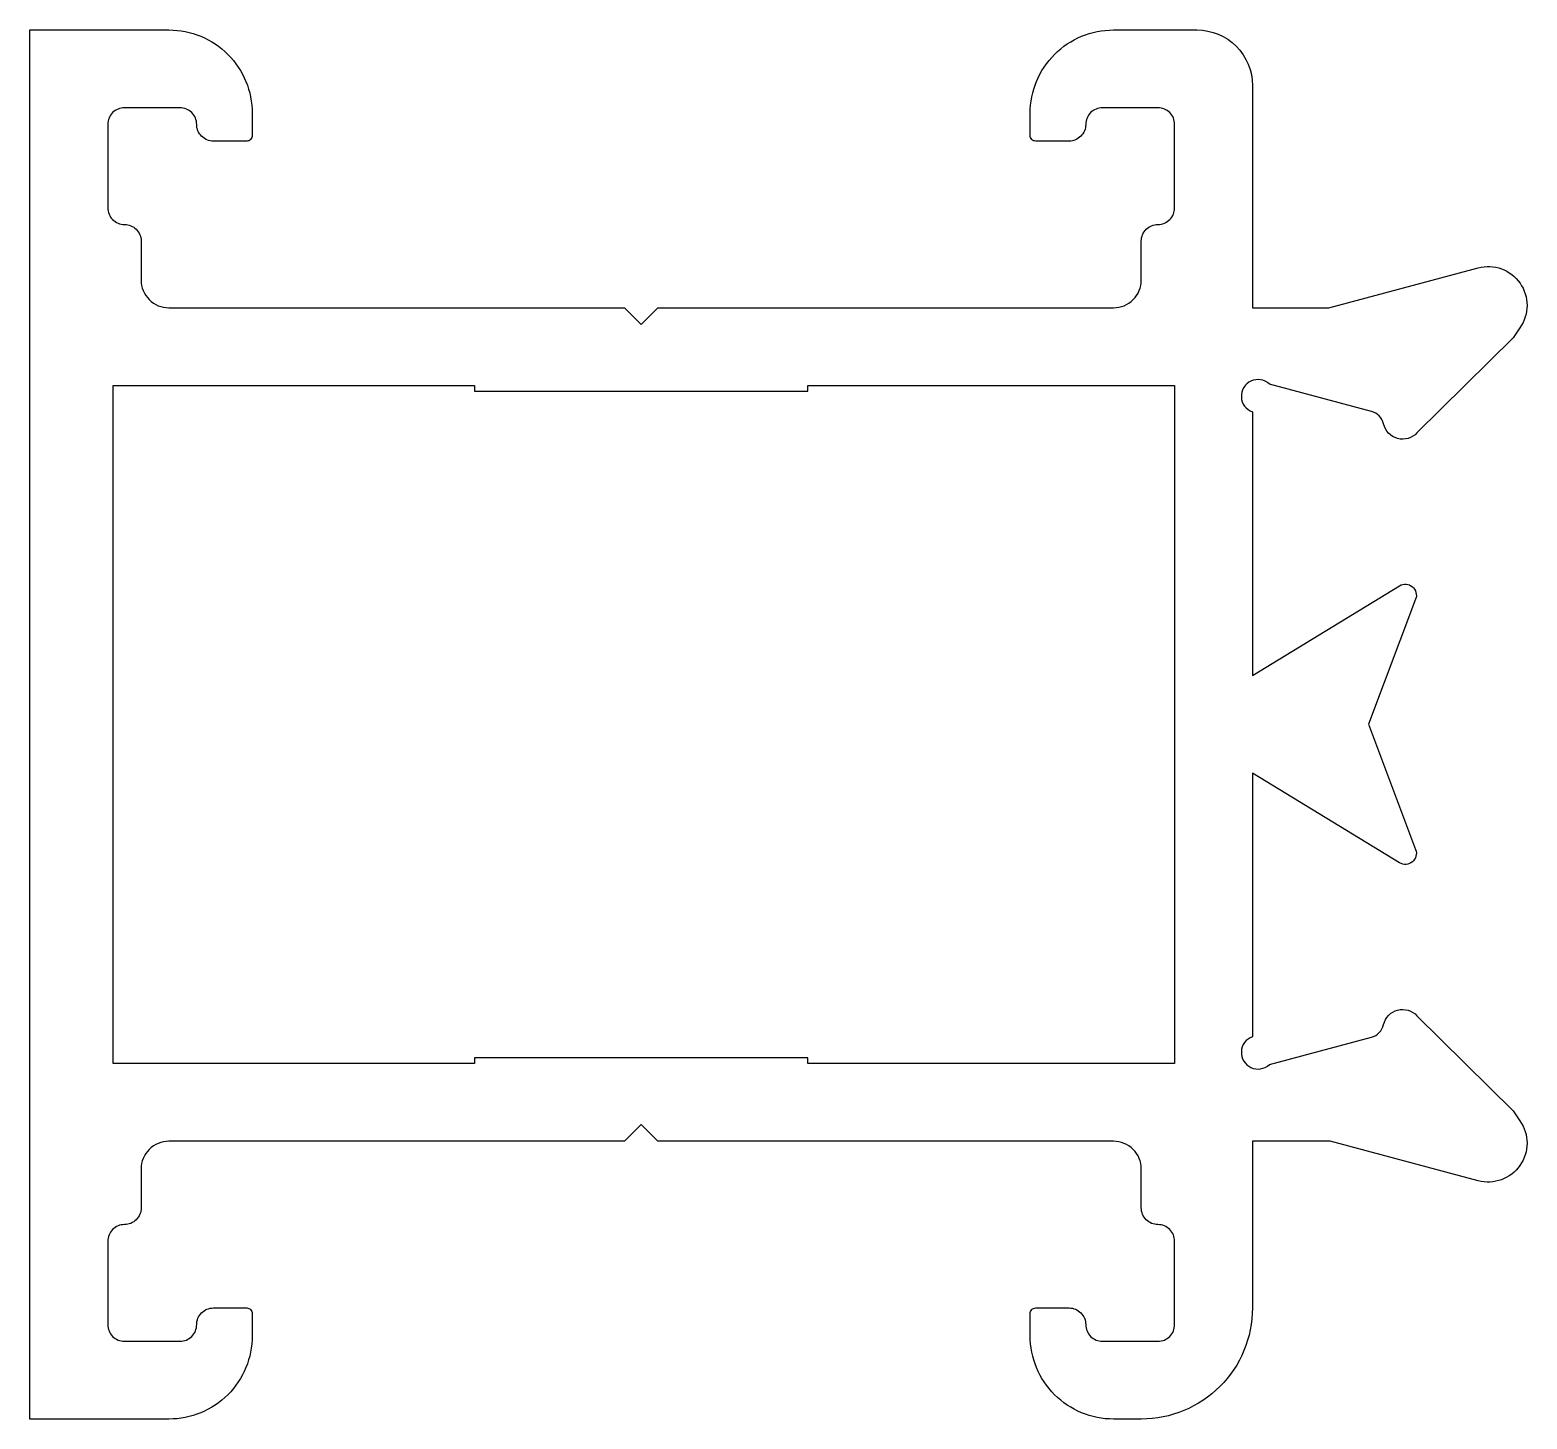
# Model space of a CAD drawing. Extents: x 893.5 to 920.5, y -17.8 to 7.2.
import ezdxf

# ---------------------------------------------------------------- set-up
doc = ezdxf.new("R2010")
doc.units = 0
doc.header["$LTSCALE"] = 15
doc.layers.get('0').update_dxf_attribs({"linetype": 'CONTINUOUS'})

msp = doc.modelspace()

# ---------------------------------------------------------------- linework, layer by layer
at = {"ltscale": 5}
msp.add_lwpolyline([(913.844, -14.296, -0.414214), (913.544, -13.996), (913.544, -13.296, 0.414214), (913.044, -12.796), (904.844, -12.796), (904.544, -12.496), (904.244, -12.796), (896.044, -12.796, 0.414214), (895.544, -13.296), (895.544, -13.996, -0.414214), (895.244, -14.296, 0.414214), (894.944, -14.596), (894.944, -16.096, 0.414214), (895.244, -16.396), (896.244, -16.396, 0.414214), (896.544, -16.096, -0.414214), (896.844, -15.796), (897.444, -15.796, -0.414214), (897.544, -15.896), (897.544, -16.296, -0.414214), (896.044, -17.796), (893.544, -17.796), (893.544, 7.204), (896.044, 7.204, -0.414214), (897.544, 5.704), (897.544, 5.304, -0.414214), (897.444, 5.204), (896.844, 5.204, -0.414214), (896.544, 5.504, 0.414214), (896.244, 5.804), (895.244, 5.804, 0.414214), (894.944, 5.504), (894.944, 4.004, 0.414214), (895.244, 3.704, -0.414214), (895.544, 3.404), (895.544, 2.704, 0.414214), (896.044, 2.204), (904.244, 2.204), (904.544, 1.904), (904.844, 2.204), (913.044, 2.204, 0.414214), (913.544, 2.704), (913.544, 3.404, -0.414214), (913.844, 3.704, 0.414214), (914.144, 4.004), (914.144, 5.504, 0.414214), (913.844, 5.804), (912.844, 5.804, 0.414214), (912.544, 5.504, -0.414214), (912.244, 5.204), (911.644, 5.204, -0.414214), (911.544, 5.304), (911.544, 5.704, -0.414214), (913.044, 7.204), (914.544, 7.204, -0.414214), (915.544, 6.204), (915.544, 2.204), (916.919, 2.204), (919.605, 2.923, -0.700084), (920.359, 1.845), (920.234, 1.666), (918.505, -0.046, -0.607471), (917.904, 0.113, 0.283637), (917.685, 0.34), (915.848, 0.832, 1.229391), (915.544, 0.33), (915.544, -4.414), (918.19, -2.799, -0.713664), (918.481, -3.04), (917.633, -5.292), (918.481, -7.544, -0.713664), (918.19, -7.785), (915.544, -6.17), (915.544, -10.914, 1.229391), (915.848, -11.416), (917.685, -10.924, 0.283637), (917.904, -10.697, -0.607471), (918.505, -10.539), (920.234, -12.25), (920.359, -12.43, -0.700084), (919.605, -13.507), (916.945, -12.796), (915.544, -12.796), (915.544, -15.796, -0.414214), (913.544, -17.796), (913.044, -17.796, -0.414214), (911.544, -16.296), (911.544, -15.896, -0.414214), (911.644, -15.796), (912.244, -15.796, -0.414214), (912.544, -16.096, 0.414214), (912.844, -16.396), (913.844, -16.396, 0.414214), (914.144, -16.096), (914.144, -14.596, 0.414214), (913.844, -14.296)], format="xyb", dxfattribs=at)
msp.add_lwpolyline([(895.044, 0.804), (901.544, 0.804), (901.544, 0.704), (907.544, 0.704), (907.544, 0.804), (914.144, 0.804), (914.144, -11.396), (907.544, -11.396), (907.544, -11.296), (901.544, -11.296), (901.544, -11.396), (895.044, -11.396)], close=True, dxfattribs=at)

doc.saveas('drawing.dxf')
